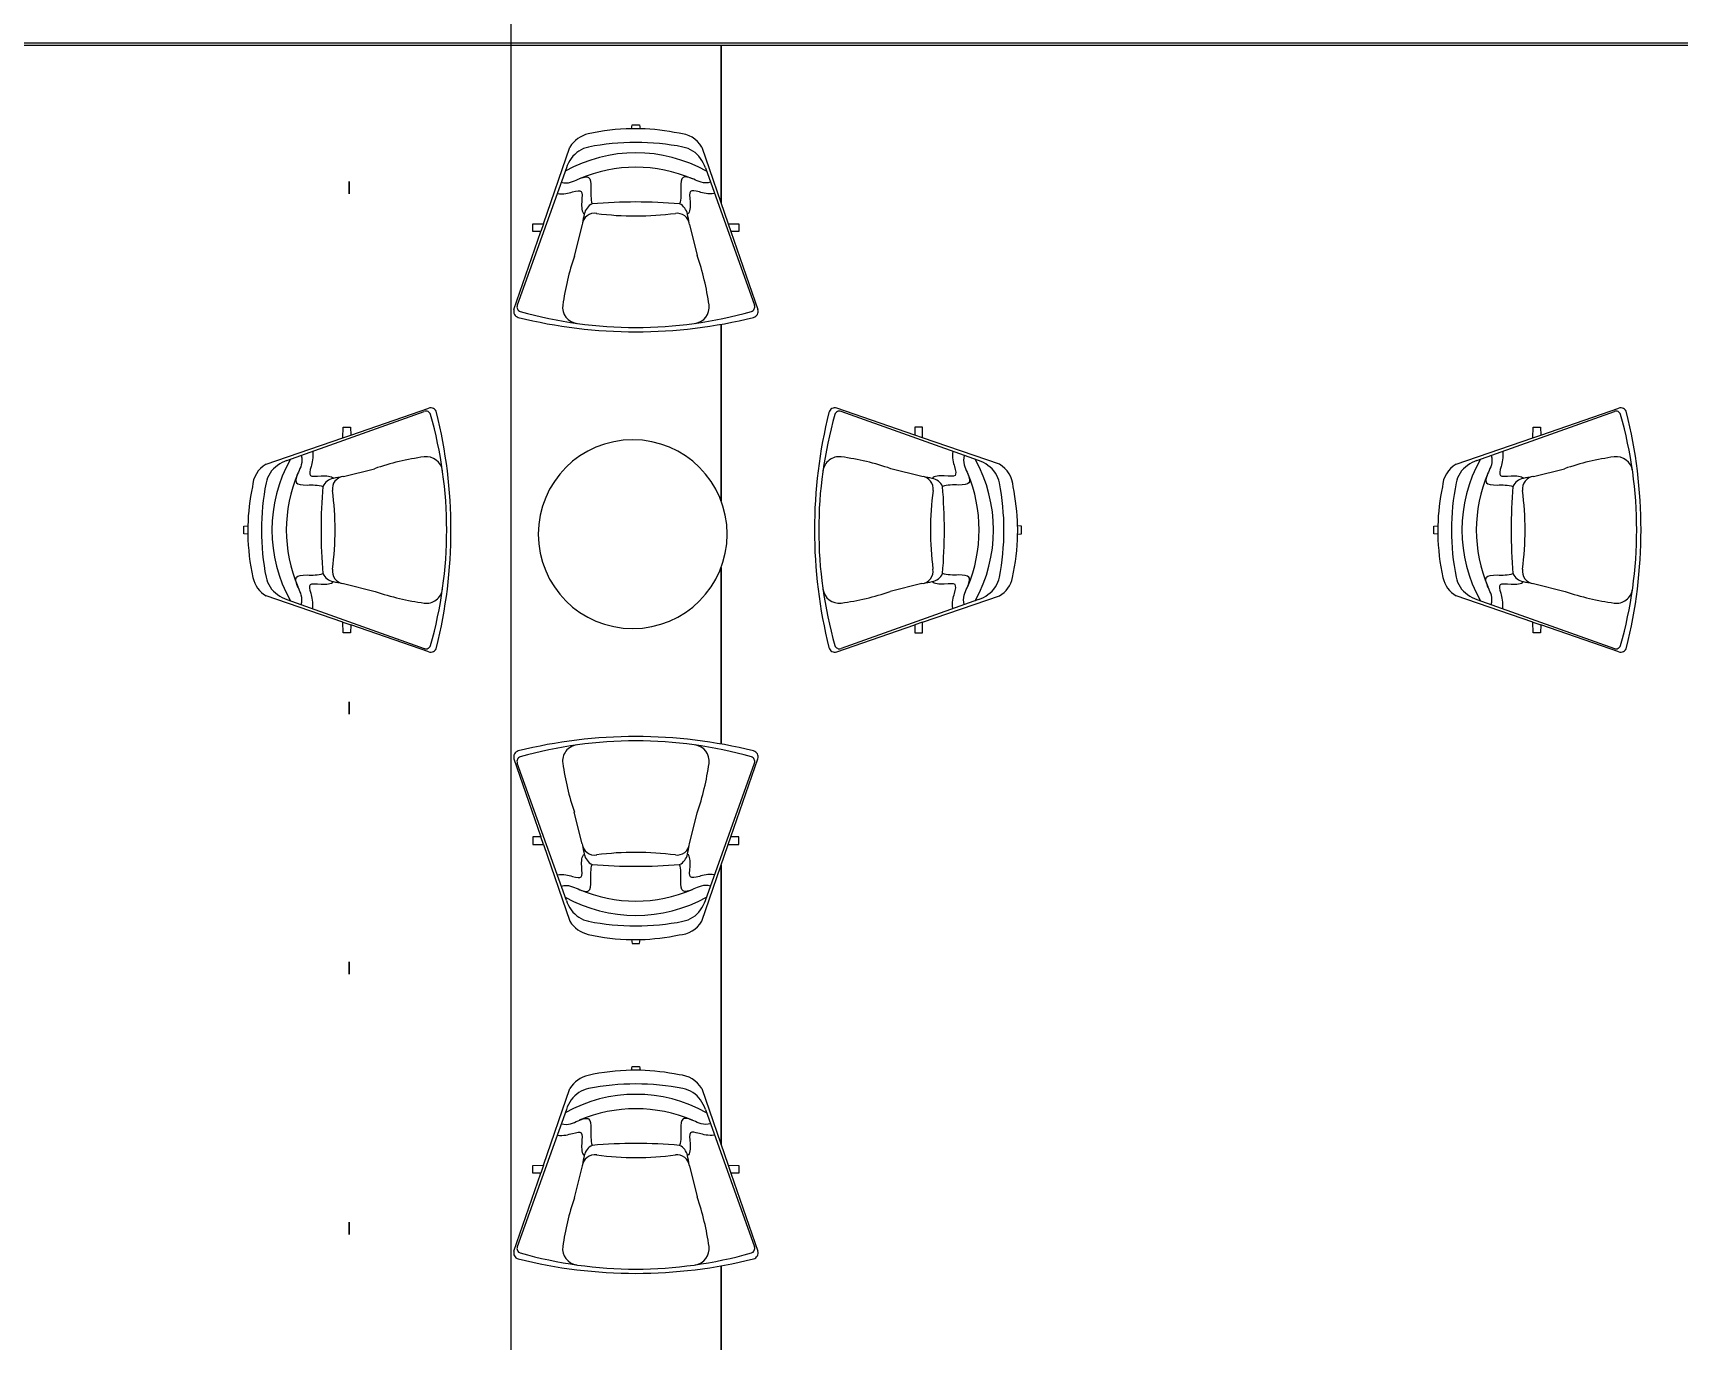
# Model space of a CAD drawing. Header units: inches. Extents: x -3 to 209, y -384 to 20.
# Drawn here: x 136.57 to 143.21, y -270.22 to -264.94 of the extents above; entities that cross this region are included whole.
import ezdxf

# ---------------------------------------------------------------- set-up
doc = ezdxf.new("R2010")
doc.units = ezdxf.units.IN
doc.header["$MEASUREMENT"] = 0
for name, color, linetype, lineweight in [('A-FLOR', 253, 'Continuous', 9), ('I-FURN', 253, 'Continuous', 9), ('I-FURN-PNLS', 253, 'Continuous', 9), ('S-BEAM', 253, 'Continuous', 13), ('S-GRID', 253, 'Continuous', 9)]:
    doc.layers.add(name, color=color, linetype=linetype, lineweight=lineweight)
doc.layers.add('NFF-FURN', color=253, linetype='Continuous')

# ---------------------------------------------------------------- blocks, each defined once
blk = doc.blocks.new('20170303 - Modelo Est RT 16 Arpro CENTRAL_rvt-1-Borde De Placa SobreCubierta')
at = {"layer": 'A-FLOR', "linetype": 'ByBlock', "lineweight": -2}
for p, q in [((-21.9463, 6.4452), (-21.9463, 5.807)), ((-21.9463, 5.807), (-21.9463, 6.4452)), ((-23.4461, 5.8453), (-23.4461, 5.8953)), ((-23.4461, 5.8953), (-23.4461, 5.8453)), ((-21.9463, 5.3186), (-21.9463, 4.6053)), ((-21.9463, 4.6053), (-21.9463, 5.3186)), ((-21.9463, 4.3376), (-21.9463, 3.6244)), ((-21.9463, 3.6244), (-21.9463, 4.3376)), ((-23.4461, 3.7453), (-23.4461, 3.7953)), ((-23.4461, 3.7953), (-23.4461, 3.7453)), ((-21.9463, 3.1359), (-21.9463, 2.007)), ((-21.9463, 2.007), (-21.9463, 3.1359)), ((-23.4461, 2.6953), (-23.4461, 2.7453)), ((-23.4461, 2.7453), (-23.4461, 2.6953)), ((-23.4461, 1.6453), (-23.4461, 1.6953)), ((-23.4461, 1.6953), (-23.4461, 1.6453)), ((-21.9463, 1.5186), (-21.9463, 0.8053)), ((-21.9463, 0.8053), (-21.9463, 1.5186))]:
    blk.add_line(p, q, dxfattribs=at)
at = {"layer": 'S-BEAM', "linetype": 'ByBlock', "lineweight": -2}
for p, q in [((-29.0847, 6.4541), (-15.5989, 6.4541)), ((-29.0847, 6.4452), (-15.5989, 6.4452))]:
    blk.add_line(p, q, dxfattribs=at)
blk = doc.blocks.new('Seating-Lounge_Chair-Teknion-BBMC_Metropolitan-R2011 - Lounge Chair-918714-Borde De Placa SobreCubierta')
at = {"layer": 'I-FURN', "linetype": 'ByBlock', "lineweight": -2}
for p, q in [((-0.0152, 0.4155), (-0.0174, 0.3998)), ((0.0152, 0.4155), (-0.0152, 0.4155)), ((0.0174, 0.3999), (0.0152, 0.4155)), ((-0.2657, 0.3261), (-0.3723, 0.0164)), ((0.3723, 0.0164), (0.2657, 0.3261)), ((-0.2803, 0.2422), (-0.4784, -0.3122)), ((0.2803, 0.2422), (0.4784, -0.3122)), ((-0.3723, 0.0164), (-0.415, 0.0157)), ((-0.415, 0.0157), (-0.415, -0.0147)), ((-0.3723, 0.0164), (-0.3831, -0.0152)), ((-0.2162, 0.014), (-0.2475, -0.1114)), ((0.2162, 0.014), (0.2482, -0.1143)), ((0.415, 0.0157), (0.3723, 0.0164)), ((0.3723, 0.0164), (0.3831, -0.0152)), ((0.415, -0.0147), (0.415, 0.0157)), ((-0.3831, -0.0152), (-0.4916, -0.33)), ((-0.415, -0.0147), (-0.3831, -0.0152)), ((0.3831, -0.0152), (0.415, -0.0147)), ((0.4916, -0.33), (0.3831, -0.0152))]:
    blk.add_line(p, q, dxfattribs=at)
for centre, radius, start, end in [((0.0036, -0.4622), 0.8622, 91.39356, 101.90164), ((-0.0009, 0.0084), 0.3918, 87.32099, 92.39703), ((0.0036, -0.4622), 0.8622, 77.36765, 89.08169), ((-0.1687, 0.2692), 0.1124, 92.84942, 149.62252), ((0.0005, -0.6458), 0.9905, 78.91128, 101.08872), ((0.1687, 0.2692), 0.1124, 30.37748, 77.95499), ((0, -0.2803), 0.583, 60.70253, 119.29747), ((-0.137, 0.1931), 0.1514, 144.91128, 161.08872), ((-0.1682, 0.215), 0.1133, 101.08872, 144.91128), ((0.1682, 0.215), 0.1133, 35.08872, 78.91128), ((0.137, 0.1931), 0.1514, 18.91128, 35.08872), ((0, -0.341), 0.5856, 67.07696, 112.92304), ((-0.152, 0.0455), 0.0568, 115.15663, 169.85573), ((0, -1.9812), 2.0855, 85.15434, 94.84566), ((0.152, 0.0455), 0.0568, 10.14427, 64.84337), ((-0.1659, 0.0083), 0.0506, 82.42929, 173.57071), ((0.6711, -0.1437), 0.9013, 167.23041, 169.63336), ((0.0001, 1.2572), 1.2093, 262.42929, 277.50996), ((0.1659, 0.0083), 0.0506, 6.42929, 98.90095), ((-0.6711, -0.1437), 0.9013, 10.36664, 12.76959), ((0.7456, -0.4537), 1.0504, 160.98002, 172.21114), ((-0.7459, -0.4538), 1.0504, 7.78886, 18.85543), ((-0.4688, -0.3379), 0.0241, 161, 255.95019), ((-0.4601, -0.3188), 0.0195, 160.33493, 252.09025), ((-0.2299, -0.3203), 0.0658, 172.21114, 262.21114), ((0.2297, -0.3204), 0.0658, 277.78886, 7.78886), ((0.4601, -0.3188), 0.0195, 287.90975, 19.66507), ((0.4688, -0.3379), 0.0241, 284.04981, 19), ((0, 1.5353), 1.955, 255.95019, 284.04981), ((0, 1.2981), 1.7005, 254.09223, 285.90777)]:
    blk.add_arc(centre, radius, start, end, dxfattribs=at)
for points, knots in [([(-0.301, 0.1843), (-0.2737, 0.1762), (-0.2265, 0.2008), (-0.1838, 0.2129), (-0.1804, 0.1711), (-0.1829, 0.1156), (-0.1762, 0.0969)], [0, 0, 0, 0, 0.1414553, 0.2981065, 0.4572853, 0.5889724, 0.5889724, 0.5889724, 0.5889724]), ([(0.301, 0.1843), (0.2737, 0.1762), (0.2265, 0.2008), (0.1838, 0.2129), (0.1804, 0.1711), (0.1829, 0.1156), (0.1762, 0.0969)], [0, 0, 0, 0, 0.1414553, 0.2981065, 0.4572853, 0.5889724, 0.5889724, 0.5889724, 0.5889724]), ([(-0.3175, 0.1381), (-0.2916, 0.1348), (-0.249, 0.1472), (-0.2119, 0.1557), (-0.2194, 0.1143), (-0.2194, 0.0612), (-0.2079, 0.0555)], [0, 0, 0, 0, 0.1221935, 0.2623978, 0.4124405, 0.5340575, 0.5340575, 0.5340575, 0.5340575]), ([(0.3175, 0.1381), (0.2916, 0.1348), (0.249, 0.1472), (0.2119, 0.1557), (0.2194, 0.1143), (0.2194, 0.0612), (0.2079, 0.0555)], [0, 0, 0, 0, 0.1221935, 0.2623978, 0.4124405, 0.5340575, 0.5340575, 0.5340575, 0.5340575])]:
    blk.add_open_spline(points, degree=3, knots=knots, dxfattribs=at)
blk = doc.blocks.new('Haworth_Compose-Table-Round - 30_ Diameter-918691-Borde De Placa SobreCubierta')
at = {"layer": 'I-FURN-PNLS', "linetype": 'ByBlock', "lineweight": -2}
for start, end in [(360, 180), (180, 360)]:
    blk.add_arc((0, 0.1397), 0.381, start, end, dxfattribs=at)
blk = doc.blocks.new('Seating-Lounge_Chair-Teknion-BBMC_Metropolitan-R2011 - Lounge Chair-922804-Borde De Placa SobreCubierta')
at = {"layer": 'I-FURN', "linetype": 'ByBlock', "lineweight": -2}
for p, q in [((-0.3831, 0.0152), (-0.4916, 0.33)), ((-0.2803, -0.2422), (-0.4784, 0.3122)), ((0.2803, -0.2422), (0.4784, 0.3122)), ((0.4916, 0.33), (0.3831, 0.0152)), ((-0.2162, -0.014), (-0.2475, 0.1114)), ((0.2162, -0.014), (0.2482, 0.1143)), ((-0.415, 0.0147), (-0.3831, 0.0152)), ((-0.415, -0.0157), (-0.415, 0.0147)), ((-0.3723, -0.0164), (-0.3831, 0.0152)), ((0.3723, -0.0164), (0.3831, 0.0152)), ((0.3831, 0.0152), (0.415, 0.0147)), ((0.415, 0.0147), (0.415, -0.0157)), ((-0.3723, -0.0164), (-0.415, -0.0157)), ((-0.2657, -0.3261), (-0.3723, -0.0164)), ((0.3723, -0.0164), (0.2657, -0.3261)), ((0.415, -0.0157), (0.3723, -0.0164)), ((-0.0152, -0.4155), (-0.0174, -0.3998)), ((0.0152, -0.4155), (-0.0152, -0.4155)), ((0.0174, -0.3999), (0.0152, -0.4155))]:
    blk.add_line(p, q, dxfattribs=at)
for centre, radius, start, end in [((0, -1.5353), 1.955, 75.95019, 104.04981), ((0, -1.2981), 1.7005, 74.09223, 105.90777), ((-0.4688, 0.3379), 0.0241, 104.04981, 199), ((-0.4601, 0.3188), 0.0195, 107.90975, 199.66507), ((-0.2299, 0.3203), 0.0658, 97.78886, 187.78886), ((0.2297, 0.3204), 0.0658, 352.21114, 82.21114), ((0.4601, 0.3188), 0.0195, 340.33493, 72.09025), ((0.4688, 0.3379), 0.0241, 341, 75.95019), ((0.7456, 0.4537), 1.0504, 187.78886, 199.01998), ((-0.7459, 0.4538), 1.0504, 341.14457, 352.21114), ((-0.1659, -0.0083), 0.0506, 186.42929, 277.57071), ((0.6711, 0.1437), 0.9013, 190.36664, 192.76959), ((-0.152, -0.0455), 0.0568, 190.14427, 244.84337), ((0.0001, -1.2572), 1.2093, 82.49004, 97.57071), ((0.1659, -0.0083), 0.0506, 261.09905, 353.57071), ((0.152, -0.0455), 0.0568, 295.15663, 349.85573), ((-0.6711, 0.1437), 0.9013, 347.23041, 349.63336), ((0, 1.9812), 2.0855, 265.15434, 274.84566), ((0, 0.341), 0.5856, 247.07696, 292.92304), ((0, 0.2803), 0.583, 240.70253, 299.29747), ((-0.137, -0.1931), 0.1514, 198.91128, 215.08872), ((0.137, -0.1931), 0.1514, 324.91128, 341.08872), ((-0.1687, -0.2692), 0.1124, 210.37748, 267.15058), ((-0.1682, -0.215), 0.1133, 215.08872, 258.91128), ((0.0005, 0.6458), 0.9905, 258.91128, 281.08872), ((0.1682, -0.215), 0.1133, 281.08872, 324.91128), ((0.1687, -0.2692), 0.1124, 282.04501, 329.62252), ((0.0036, 0.4622), 0.8622, 258.09836, 268.60644), ((0.0036, 0.4622), 0.8622, 270.91831, 282.63235), ((-0.0009, -0.0084), 0.3918, 267.60297, 272.67901)]:
    blk.add_arc(centre, radius, start, end, dxfattribs=at)
for points, knots in [([(-0.3175, -0.1381), (-0.2916, -0.1348), (-0.249, -0.1472), (-0.2119, -0.1557), (-0.2194, -0.1143), (-0.2194, -0.0612), (-0.2079, -0.0555)], [0, 0, 0, 0, 0.1221935, 0.2623978, 0.4124405, 0.5340575, 0.5340575, 0.5340575, 0.5340575]), ([(0.3175, -0.1381), (0.2916, -0.1348), (0.249, -0.1472), (0.2119, -0.1557), (0.2194, -0.1143), (0.2194, -0.0612), (0.2079, -0.0555)], [0, 0, 0, 0, 0.1221935, 0.2623978, 0.4124405, 0.5340575, 0.5340575, 0.5340575, 0.5340575]), ([(-0.301, -0.1843), (-0.2737, -0.1762), (-0.2265, -0.2008), (-0.1838, -0.2129), (-0.1804, -0.1711), (-0.1829, -0.1156), (-0.1762, -0.0969)], [0, 0, 0, 0, 0.1414553, 0.2981065, 0.4572853, 0.5889724, 0.5889724, 0.5889724, 0.5889724]), ([(0.301, -0.1843), (0.2737, -0.1762), (0.2265, -0.2008), (0.1838, -0.2129), (0.1804, -0.1711), (0.1829, -0.1156), (0.1762, -0.0969)], [0, 0, 0, 0, 0.1414553, 0.2981065, 0.4572853, 0.5889724, 0.5889724, 0.5889724, 0.5889724])]:
    blk.add_open_spline(points, degree=3, knots=knots, dxfattribs=at)
blk = doc.blocks.new('CB TEC 23-03-2017')
at = {"layer": 'S-GRID', "linetype": 'ByBlock', "lineweight": -2}
blk.add_line((230.7098, 5595.8216), (230.7098, 5538.6277), dxfattribs=at)
at = {"linetype": 'ByBlock', "lineweight": -2}
blk.add_blockref('20170303 - Modelo Est RT 16 Arpro CENTRAL_rvt-1-Borde De Placa SobreCubierta', (253.5039, 5566.5754), dxfattribs=at)
at = {"layer": 'I-FURN', "linetype": 'ByBlock', "lineweight": -2}
for name, p, rotation in [('Seating-Lounge_Chair-Teknion-BBMC_Metropolitan-R2011 - Lounge Chair-922804-Borde De Placa SobreCubierta', (231.2139, 5572.2832), 180), ('Seating-Lounge_Chair-Teknion-BBMC_Metropolitan-R2011 - Lounge Chair-922804-Borde De Placa SobreCubierta', (230.0485, 5571.0637), 269.9999999999996), ('Seating-Lounge_Chair-Teknion-BBMC_Metropolitan-R2011 - Lounge Chair-918714-Borde De Placa SobreCubierta', (232.354, 5571.0637), 270.0000000000004), ('Seating-Lounge_Chair-Teknion-BBMC_Metropolitan-R2011 - Lounge Chair-922804-Borde De Placa SobreCubierta', (234.8485, 5571.0637), 269.9999999999996), ('Seating-Lounge_Chair-Teknion-BBMC_Metropolitan-R2011 - Lounge Chair-918714-Borde De Placa SobreCubierta', (231.2139, 5569.8106), 180), ('Seating-Lounge_Chair-Teknion-BBMC_Metropolitan-R2011 - Lounge Chair-922804-Borde De Placa SobreCubierta', (231.2139, 5568.4832), 180)]:
    blk.add_blockref(name, p, dxfattribs=dict(at, rotation=rotation))
at = {"layer": 'I-FURN-PNLS', "linetype": 'ByBlock', "lineweight": -2, "rotation": 270.0000000000004}
blk.add_blockref('Haworth_Compose-Table-Round - 30_ Diameter-918691-Borde De Placa SobreCubierta', (231.0615, 5571.0469), dxfattribs=at)

msp = doc.modelspace()

# ---------------------------------------------------------------- block references
at = {"layer": 'NFF-FURN'}
msp.add_blockref('CB TEC 23-03-2017', (-92.2093, -5838.0096), dxfattribs=at)

doc.saveas('drawing.dxf')
